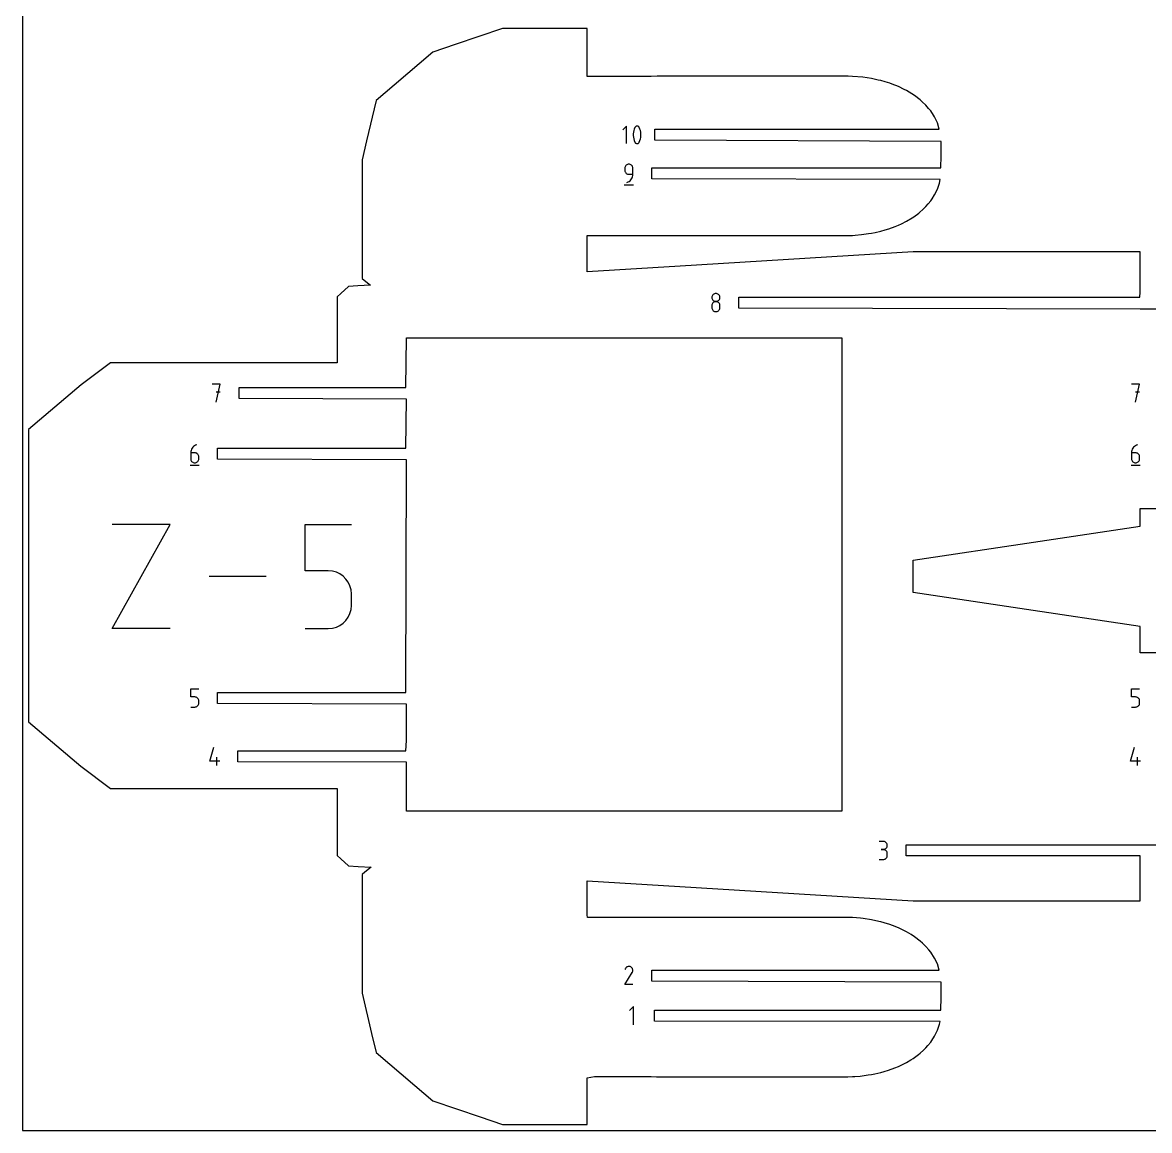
# Model space of a CAD drawing. Extents: x 0 to 450, y 0 to 500.
# Drawn here: x 0 to 297.7, y 0 to 292.6 of the extents above; entities that cross this region are included whole.
import ezdxf

# ---------------------------------------------------------------- set-up
doc = ezdxf.new("R2010")
doc.units = 0

msp = doc.modelspace()

# ---------------------------------------------------------------- linework, layer by layer
at = {"layer": 'annotation', "color": 1}
for p, q in [((159.562193, 265.262409), (158.535614, 264.235541)), ((159.562193, 260.644689), (159.562193, 265.262409)), ((161.796179, 264.995887), (161.73657, 264.89676)), ((161.870468, 265.080361), (161.796179, 264.995887)), ((161.956976, 265.149364), (161.870468, 265.080361)), ((162.053245, 265.202078), (161.956976, 265.149364)), ((162.156813, 265.237687), (162.053245, 265.202078)), ((162.265223, 265.255373), (162.156813, 265.237687)), ((162.376014, 265.254318), (162.265223, 265.255373)), ((162.486726, 265.233705), (162.376014, 265.254318)), ((162.594899, 265.192716), (162.486726, 265.233705)), ((162.63631, 265.170955), (162.594899, 265.192716)), ((162.594899, 265.192716), (162.594899, 265.192716)), ((162.676047, 265.145959), (162.63631, 265.170955)), ((162.713919, 265.117928), (162.676047, 265.145959)), ((162.749731, 265.087057), (162.713919, 265.117928)), ((162.78329, 265.053546), (162.749731, 265.087057)), ((162.814405, 265.017592), (162.78329, 265.053546)), ((162.84288, 264.979393), (162.814405, 265.017592)), ((162.868525, 264.939146), (162.84288, 264.979393)), ((162.891145, 264.89705), (162.868525, 264.939146)), ((161.338294, 263.615175), (161.294041, 263.172944)), ((161.294041, 263.172944), (161.294041, 262.728888)), ((161.294041, 262.728888), (161.338294, 262.286421)), ((161.4268, 264.052165), (161.338294, 263.615175)), ((161.338294, 262.286421), (161.4268, 261.848959)), ((161.559558, 264.480499), (161.4268, 264.052165)), ((161.73657, 264.89676), (161.559558, 264.480499)), ((161.73657, 264.89676), (161.73657, 264.89676)), ((163.069014, 264.47993), (162.891145, 264.89705)), ((162.891145, 264.89705), (162.891145, 264.89705)), ((163.202416, 264.050953), (163.069014, 264.47993)), ((163.291351, 263.613534), (163.202416, 264.050953)), ((163.202416, 261.847747), (163.291351, 262.28478)), ((163.335818, 263.171089), (163.291351, 263.613534)), ((163.291351, 262.28478), (163.335818, 262.727032)), ((163.335818, 262.727032), (163.335818, 263.171089)), ((161.4268, 261.848959), (161.559558, 261.419918)), ((161.559558, 261.419918), (161.73657, 261.002713)), ((161.73657, 261.002713), (161.73657, 261.002713)), ((161.73657, 261.002713), (161.759107, 260.9607)), ((161.759107, 260.9607), (161.784562, 260.920654)), ((161.784562, 260.920654), (161.812827, 260.882696)), ((161.812827, 260.882696), (161.843795, 260.846947)), ((161.843795, 260.846947), (161.877358, 260.813529)), ((161.877358, 260.813529), (161.91341, 260.782564)), ((161.91341, 260.782564), (161.951842, 260.754173)), ((161.951842, 260.754173), (161.992549, 260.728477)), ((161.992549, 260.728477), (162.035421, 260.705599)), ((162.035421, 260.705599), (162.035421, 260.705599)), ((162.035421, 260.705599), (162.142743, 260.665479)), ((162.142743, 260.665479), (162.25281, 260.645547)), ((162.25281, 260.645547), (162.363135, 260.64499)), ((162.363135, 260.64499), (162.471229, 260.662994)), ((162.471229, 260.662994), (162.574603, 260.698748)), ((162.574603, 260.698748), (162.670771, 260.751439)), ((162.670771, 260.751439), (162.757242, 260.820253)), ((162.757242, 260.820253), (162.831529, 260.904379)), ((162.831529, 260.904379), (162.891145, 261.003002)), ((162.891145, 261.003002), (163.069014, 261.419349)), ((162.891145, 261.003002), (162.891145, 261.003002)), ((163.069014, 261.419349), (163.202416, 261.847747)), ((159.107596, 254.307466), (159.090387, 254.11571)), ((159.090387, 254.11571), (159.090387, 253.582009)), ((159.090387, 253.582009), (159.090387, 253.582009)), ((159.090387, 253.582009), (159.107596, 253.390263)), ((159.157199, 254.487991), (159.107596, 254.307466)), ((159.107596, 253.390263), (159.157199, 253.209766)), ((159.236157, 254.654261), (159.157199, 254.487991)), ((159.157199, 253.209766), (159.236157, 253.043536)), ((159.341434, 254.80325), (159.236157, 254.654261)), ((159.236157, 253.043536), (159.341434, 252.894594)), ((159.469992, 254.931934), (159.341434, 254.80325)), ((159.618793, 255.037287), (159.469992, 254.931934)), ((159.784801, 255.116285), (159.618793, 255.037287)), ((159.964977, 255.165901), (159.784801, 255.116285)), ((160.156285, 255.183113), (159.964977, 255.165901)), ((160.347989, 255.165901), (160.156285, 255.183113)), ((160.156285, 255.183113), (160.156285, 255.183113)), ((160.528376, 255.116285), (160.347989, 255.165901)), ((160.694445, 255.037287), (160.528376, 255.116285)), ((160.843197, 254.931934), (160.694445, 255.037287)), ((160.971631, 254.80325), (160.843197, 254.931934)), ((161.076747, 254.654261), (160.971631, 254.80325)), ((161.155544, 254.487991), (161.076747, 254.654261)), ((161.205023, 254.307466), (161.155544, 254.487991)), ((161.222182, 254.11571), (161.205023, 254.307466)), ((161.222182, 252.514907), (161.222182, 254.11571)), ((161.222182, 254.11571), (161.222182, 254.11571)), ((159.341434, 252.894594), (159.469992, 252.76596)), ((159.469992, 252.76596), (159.618793, 252.660655)), ((159.618793, 252.660655), (159.784801, 252.581697)), ((159.622884, 250.383113), (159.9277, 250.496702)), ((159.622884, 250.383113), (159.622884, 250.383113)), ((159.784801, 252.581697), (159.964977, 252.532108)), ((159.9277, 250.496702), (160.207482, 250.650238)), ((159.964977, 252.532108), (160.156285, 252.514907)), ((160.156285, 252.514907), (161.222182, 252.514907)), ((160.207482, 250.650238), (160.459341, 250.83981)), ((160.459341, 250.83981), (160.680384, 251.061504)), ((160.680384, 251.061504), (160.867722, 251.31141)), ((160.867722, 251.31141), (161.018461, 251.585616)), ((161.018461, 251.585616), (161.129712, 251.880208)), ((161.129712, 251.880208), (161.198583, 252.191276)), ((161.198583, 252.191276), (161.222182, 252.514907)), ((158.957188, 249.783113), (161.357188, 249.783113)), ((182.141506, 220.358333), (182.091929, 220.178506)), ((182.220432, 220.524079), (182.141506, 220.358333)), ((182.325677, 220.672692), (182.220432, 220.524079)), ((182.45421, 220.801124), (182.325677, 220.672692)), ((182.603001, 220.906324), (182.45421, 220.801124)), ((182.769021, 220.985243), (182.603001, 220.906324)), ((182.94924, 221.034831), (182.769021, 220.985243)), ((183.140627, 221.052038), (182.94924, 221.034831)), ((183.332014, 221.034831), (183.140627, 221.052038)), ((183.140627, 221.052038), (183.140627, 221.052038)), ((183.512233, 220.985243), (183.332014, 221.034831)), ((183.678253, 220.906324), (183.512233, 220.985243)), ((183.827044, 220.801124), (183.678253, 220.906324)), ((183.955577, 220.672692), (183.827044, 220.801124)), ((184.060822, 220.524079), (183.955577, 220.672692)), ((184.139748, 220.358333), (184.060822, 220.524079)), ((184.189325, 220.178506), (184.139748, 220.358333)), ((182.091929, 220.178506), (182.07473, 219.987646)), ((182.07473, 219.987646), (182.07473, 219.987646)), ((182.07473, 219.987646), (182.091939, 219.79589)), ((182.091929, 218.044808), (182.07473, 217.853142)), ((182.07473, 217.853142), (182.07473, 217.32215)), ((182.07473, 217.32215), (182.07473, 217.32215)), ((182.07473, 217.32215), (182.091939, 217.130497)), ((182.141506, 218.225264), (182.091929, 218.044808)), ((182.091939, 219.79589), (182.141541, 219.615365)), ((182.220432, 218.391481), (182.141506, 218.225264)), ((182.141541, 219.615365), (182.220499, 219.449095)), ((182.325677, 218.540433), (182.220432, 218.391481)), ((182.220499, 219.449095), (182.325776, 219.300106)), ((182.45421, 218.669091), (182.325677, 218.540433)), ((182.325776, 219.300106), (182.454334, 219.171422)), ((182.603001, 218.774429), (182.45421, 218.669091)), ((182.454334, 219.171422), (182.603135, 219.066069)), ((182.769021, 218.853419), (182.603001, 218.774429)), ((182.603135, 219.066069), (182.769143, 218.987071)), ((182.94924, 218.903033), (182.769021, 218.853419)), ((182.769143, 218.987071), (182.949319, 218.937455)), ((183.140627, 218.920243), (182.94924, 218.903033)), ((182.949319, 218.937455), (183.140627, 218.920243)), ((183.140627, 218.920243), (183.331935, 218.937455)), ((183.332014, 218.903043), (183.140627, 218.920243)), ((183.140627, 218.920243), (183.140627, 218.920243)), ((183.140627, 218.920243), (183.140627, 218.920243)), ((183.331935, 218.937455), (183.512111, 218.987071)), ((183.512233, 218.853453), (183.332014, 218.903043)), ((183.512111, 218.987071), (183.678119, 219.066069)), ((183.678253, 218.774496), (183.512233, 218.853453)), ((183.678119, 219.066069), (183.82692, 219.171422)), ((183.827044, 218.66919), (183.678253, 218.774496)), ((183.82692, 219.171422), (183.955478, 219.300106)), ((183.955577, 218.540557), (183.827044, 218.66919)), ((183.955478, 219.300106), (184.060755, 219.449095)), ((184.060822, 218.391615), (183.955577, 218.540557)), ((184.060755, 219.449095), (184.139713, 219.615365)), ((184.139748, 218.225385), (184.060822, 218.391615)), ((184.139713, 219.615365), (184.189315, 219.79589)), ((184.189325, 218.044887), (184.139748, 218.225385)), ((184.189315, 219.79589), (184.206524, 219.987646)), ((184.189315, 217.130497), (184.206524, 217.32215)), ((184.206524, 219.987646), (184.189325, 220.178506)), ((184.206524, 217.853142), (184.189325, 218.044887)), ((184.206524, 219.987646), (184.206524, 219.987646)), ((184.206524, 217.32215), (184.206524, 217.853142)), ((184.206524, 217.853142), (184.206524, 217.853142)), ((182.091939, 217.130497), (182.141541, 216.950249)), ((182.141541, 216.950249), (182.220499, 216.784379)), ((182.220499, 216.784379), (182.325776, 216.635865)), ((182.325776, 216.635865), (182.454334, 216.507681)), ((182.454334, 216.507681), (182.603135, 216.402803)), ((182.603135, 216.402803), (182.769143, 216.324206)), ((182.769143, 216.324206), (182.949319, 216.274865)), ((182.949319, 216.274865), (183.140627, 216.257757)), ((183.140627, 216.257757), (183.331935, 216.274865)), ((183.140627, 216.257757), (183.140627, 216.257757)), ((183.331935, 216.274865), (183.512111, 216.324206)), ((183.512111, 216.324206), (183.678119, 216.402803)), ((183.678119, 216.402803), (183.82692, 216.507681)), ((183.82692, 216.507681), (183.955478, 216.635865)), ((183.955478, 216.635865), (184.060755, 216.784379)), ((184.060755, 216.784379), (184.139713, 216.950249)), ((184.139713, 216.950249), (184.189315, 217.130497)), ((52.217175, 197.13335), (50.082671, 197.13335)), ((51.150073, 192.33335), (52.217175, 197.13335)), ((295.062551, 197.13335), (292.928047, 197.13335)), ((293.99545, 192.33335), (295.062551, 197.13335)), ((52.217175, 194.995835), (51.150073, 194.995835)), ((295.062551, 194.995835), (293.99545, 194.995835)), ((44.440767, 179.303712), (44.417165, 178.979271)), ((44.417165, 178.979271), (44.417165, 177.383886)), ((45.483062, 178.979271), (44.417165, 178.979271)), ((44.509655, 179.615437), (44.440767, 179.303712)), ((44.620953, 179.91058), (44.509655, 179.615437)), ((44.771784, 180.185277), (44.620953, 179.91058)), ((44.959272, 180.435661), (44.771784, 180.185277)), ((45.180541, 180.657869), (44.959272, 180.435661)), ((45.432715, 180.848036), (45.180541, 180.657869)), ((45.712916, 181.002296), (45.432715, 180.848036)), ((45.674766, 178.962163), (45.483062, 178.979271)), ((45.855153, 178.912822), (45.674766, 178.962163)), ((46.018269, 181.116785), (45.712916, 181.002296)), ((46.021223, 178.834225), (45.855153, 178.912822)), ((46.018269, 181.116785), (46.018269, 181.116785)), ((46.169975, 178.729347), (46.021223, 178.834225)), ((46.298409, 178.601163), (46.169975, 178.729347)), ((46.403524, 178.452649), (46.298409, 178.601163)), ((292.953154, 179.303712), (292.929552, 178.979271)), ((292.929552, 178.979271), (292.929552, 177.383886)), ((293.99545, 178.979271), (292.929552, 178.979271)), ((293.022042, 179.615437), (292.953154, 179.303712)), ((293.13334, 179.91058), (293.022042, 179.615437)), ((293.284172, 180.185277), (293.13334, 179.91058)), ((293.47166, 180.435661), (293.284172, 180.185277)), ((293.692929, 180.657869), (293.47166, 180.435661)), ((293.945102, 180.848036), (293.692929, 180.657869)), ((294.225303, 181.002296), (293.945102, 180.848036)), ((294.187154, 178.962163), (293.99545, 178.979271)), ((294.367541, 178.912822), (294.187154, 178.962163)), ((294.530656, 181.116785), (294.225303, 181.002296)), ((294.533611, 178.834225), (294.367541, 178.912822)), ((294.530656, 181.116785), (294.530656, 181.116785)), ((294.682362, 178.729347), (294.533611, 178.834225)), ((294.810796, 178.601163), (294.682362, 178.729347)), ((294.915912, 178.452649), (294.810796, 178.601163)), ((44.283664, 175.716785), (46.683664, 175.716785)), ((44.417165, 177.383886), (44.417165, 177.383886)), ((44.417165, 177.383886), (44.434374, 177.192141)), ((44.434374, 177.192141), (44.483976, 177.011643)), ((44.483976, 177.011643), (44.562935, 176.845413)), ((44.562935, 176.845413), (44.668211, 176.696471)), ((44.668211, 176.696471), (44.796769, 176.567838)), ((44.796769, 176.567838), (44.94557, 176.462532)), ((44.94557, 176.462532), (45.111578, 176.383575)), ((45.111578, 176.383575), (45.291754, 176.333985)), ((45.291754, 176.333985), (45.483062, 176.316785)), ((45.483062, 176.316785), (45.674766, 176.333985)), ((45.483062, 176.316785), (45.483062, 176.316785)), ((45.674766, 176.333985), (45.855153, 176.383575)), ((45.855153, 176.383575), (46.021223, 176.462532)), ((46.021223, 176.462532), (46.169975, 176.567838)), ((46.169975, 176.567838), (46.298409, 176.696471)), ((46.298409, 176.696471), (46.403524, 176.845413)), ((46.482322, 178.286779), (46.403524, 178.452649)), ((46.403524, 176.845413), (46.482322, 177.011643)), ((46.5318, 178.106531), (46.482322, 178.286779)), ((46.482322, 177.011643), (46.5318, 177.192141)), ((46.54896, 177.914878), (46.5318, 178.106531)), ((46.5318, 177.192141), (46.54896, 177.383886)), ((46.54896, 177.383886), (46.54896, 177.914878)), ((46.54896, 177.914878), (46.54896, 177.914878)), ((292.796052, 175.716785), (295.196052, 175.716785)), ((292.929552, 177.383886), (292.929552, 177.383886)), ((292.929552, 177.383886), (292.946762, 177.192141)), ((292.946762, 177.192141), (292.996364, 177.011643)), ((292.996364, 177.011643), (293.075322, 176.845413)), ((293.075322, 176.845413), (293.180599, 176.696471)), ((293.180599, 176.696471), (293.309157, 176.567838)), ((293.309157, 176.567838), (293.457958, 176.462532)), ((293.457958, 176.462532), (293.623966, 176.383575)), ((293.623966, 176.383575), (293.804142, 176.333985)), ((293.804142, 176.333985), (293.99545, 176.316785)), ((293.99545, 176.316785), (294.187154, 176.333985)), ((293.99545, 176.316785), (293.99545, 176.316785)), ((294.187154, 176.333985), (294.367541, 176.383575)), ((294.367541, 176.383575), (294.533611, 176.462532)), ((294.533611, 176.462532), (294.682362, 176.567838)), ((294.682362, 176.567838), (294.810796, 176.696471)), ((294.810796, 176.696471), (294.915912, 176.845413)), ((294.994709, 178.286779), (294.915912, 178.452649)), ((294.915912, 176.845413), (294.994709, 177.011643)), ((295.044188, 178.106531), (294.994709, 178.286779)), ((294.994709, 177.011643), (295.044188, 177.192141)), ((295.061347, 177.914878), (295.044188, 178.106531)), ((295.044188, 177.192141), (295.061347, 177.383886)), ((295.061347, 177.383886), (295.061347, 177.914878)), ((295.061347, 177.914878), (295.061347, 177.914878)), ((23.710616, 132.546837), (38.984702, 160.055373)), ((38.984702, 160.055373), (23.710616, 160.055373)), ((74.6573, 147.805397), (74.6573, 160.055373)), ((74.6573, 160.055373), (86.874499, 160.055373)), ((64.344187, 146.301105), (49.30299, 146.301105)), ((80.765899, 147.805397), (74.6573, 147.805397)), ((81.862728, 147.707353), (80.765899, 147.805397)), ((82.895551, 147.424587), (81.862728, 147.707353)), ((83.847002, 146.974152), (82.895551, 147.424587)), ((84.699718, 146.373101), (83.847002, 146.974152)), ((85.436333, 145.638485), (84.699718, 146.373101)), ((86.039484, 144.787357), (85.436333, 145.638485)), ((86.491805, 143.836769), (86.039484, 144.787357)), ((86.775931, 142.803774), (86.491805, 143.836769)), ((86.874499, 141.705424), (86.775931, 142.803774)), ((86.874499, 138.662337), (86.874499, 141.705424)), ((86.874499, 141.705424), (86.874499, 141.705424)), ((86.491606, 136.529032), (86.775874, 137.563454)), ((86.775874, 137.563454), (86.874499, 138.662337)), ((83.846235, 133.382108), (84.699008, 133.985609)), ((84.699008, 133.985609), (85.435765, 134.722802)), ((85.435765, 134.722802), (86.0391, 135.576379)), ((86.0391, 135.576379), (86.491606, 136.529032)), ((38.984702, 132.546837), (23.710616, 132.546837)), ((74.6573, 132.546837), (80.765899, 132.546837)), ((80.765899, 132.546837), (81.862274, 132.645415)), ((80.765899, 132.546837), (80.765899, 132.546837)), ((81.862274, 132.645415), (82.894855, 132.929607)), ((82.894855, 132.929607), (83.846235, 133.382108)), ((44.417165, 114.486228), (44.417165, 116.623742)), ((44.417165, 116.623742), (46.54896, 116.623742)), ((292.929553, 114.486228), (292.929553, 116.623742)), ((292.929553, 116.623742), (295.061347, 116.623742)), ((45.483062, 114.486228), (44.417165, 114.486228)), ((45.674449, 114.46912), (45.483062, 114.486228)), ((45.854668, 114.419779), (45.674449, 114.46912)), ((46.020688, 114.341183), (45.854668, 114.419779)), ((46.169479, 114.236304), (46.020688, 114.341183)), ((46.298012, 114.10812), (46.169479, 114.236304)), ((46.403257, 113.959606), (46.298012, 114.10812)), ((46.482183, 113.793737), (46.403257, 113.959606)), ((46.53176, 113.613488), (46.482183, 113.793737)), ((46.54896, 113.421835), (46.53176, 113.613488)), ((46.54896, 112.890843), (46.54896, 113.421835)), ((46.54896, 113.421835), (46.54896, 113.421835)), ((293.99545, 114.486228), (292.929553, 114.486228)), ((294.186837, 114.46912), (293.99545, 114.486228)), ((294.367056, 114.419779), (294.186837, 114.46912)), ((294.533076, 114.341183), (294.367056, 114.419779)), ((294.681867, 114.236304), (294.533076, 114.341183)), ((294.8104, 114.10812), (294.681867, 114.236304)), ((294.915644, 113.959606), (294.8104, 114.10812)), ((294.994571, 113.793737), (294.915644, 113.959606)), ((295.044148, 113.613488), (294.994571, 113.793737)), ((295.061347, 113.421835), (295.044148, 113.613488)), ((295.061347, 112.890843), (295.061347, 113.421835)), ((295.061347, 113.421835), (295.061347, 113.421835)), ((44.417165, 111.823742), (45.483062, 111.823742)), ((45.483062, 111.823742), (45.67437, 111.840943)), ((45.483062, 111.823742), (45.483062, 111.823742)), ((45.67437, 111.840943), (45.854546, 111.890532)), ((45.854546, 111.890532), (46.020554, 111.969489)), ((46.020554, 111.969489), (46.169355, 112.074795)), ((46.169355, 112.074795), (46.297913, 112.203428)), ((46.297913, 112.203428), (46.40319, 112.35237)), ((46.40319, 112.35237), (46.482148, 112.5186)), ((46.482148, 112.5186), (46.53175, 112.699098)), ((46.53175, 112.699098), (46.54896, 112.890843)), ((292.929553, 111.823742), (293.99545, 111.823742)), ((293.99545, 111.823742), (294.186758, 111.840943)), ((293.99545, 111.823742), (293.99545, 111.823742)), ((294.186758, 111.840943), (294.366934, 111.890532)), ((294.366934, 111.890532), (294.532942, 111.969489)), ((294.532942, 111.969489), (294.681743, 112.074795)), ((294.681743, 112.074795), (294.810301, 112.203428)), ((294.810301, 112.203428), (294.915578, 112.35237)), ((294.915578, 112.35237), (294.994536, 112.5186)), ((294.994536, 112.5186), (295.044138, 112.699098)), ((295.044138, 112.699098), (295.061347, 112.890843)), ((49.486223, 97.494634), (50.550616, 101.227532)), ((292.662852, 97.494634), (293.727245, 101.227532)), ((51.352522, 96.427532), (51.352522, 98.559327)), ((294.529151, 96.427532), (294.529151, 98.559327)), ((52.151418, 97.494634), (49.486223, 97.494634)), ((295.328047, 97.494634), (292.662852, 97.494634)), ((227.338971, 76.338734), (226.273074, 76.338734)), ((227.530675, 76.321527), (227.338971, 76.338734)), ((227.711062, 76.271939), (227.530675, 76.321527)), ((227.877132, 76.19302), (227.711062, 76.271939)), ((228.025884, 76.08782), (227.877132, 76.19302)), ((227.877132, 74.352765), (228.025884, 74.458118)), ((228.154317, 75.959388), (228.025884, 76.08782)), ((228.025884, 74.458118), (228.154317, 74.586802)), ((228.259433, 75.810774), (228.154317, 75.959388)), ((228.154317, 74.586802), (228.259433, 74.735791)), ((228.33823, 75.645029), (228.259433, 75.810774)), ((228.259433, 74.735791), (228.33823, 74.902061)), ((228.387709, 75.465202), (228.33823, 75.645029)), ((228.33823, 74.902061), (228.387709, 75.082586)), ((228.404868, 75.274342), (228.387709, 75.465202)), ((228.387709, 75.082586), (228.404868, 75.274342)), ((228.404868, 75.274342), (228.404868, 75.274342)), ((226.273074, 71.544453), (227.338971, 71.544453)), ((227.338971, 74.206939), (226.80527, 74.206939)), ((226.80527, 74.206939), (227.338971, 74.206939)), ((227.338971, 74.206939), (227.530675, 74.22415)), ((227.530675, 74.189732), (227.338971, 74.206939)), ((227.338971, 74.206939), (227.338971, 74.206939)), ((227.338971, 71.544453), (227.530675, 71.561651)), ((227.338971, 71.544453), (227.338971, 71.544453)), ((227.530675, 74.22415), (227.711062, 74.273767)), ((227.711062, 74.140144), (227.530675, 74.189732)), ((227.530675, 71.561651), (227.711062, 71.611214)), ((227.711062, 74.273767), (227.877132, 74.352765)), ((227.877132, 74.061225), (227.711062, 74.140144)), ((227.711062, 71.611214), (227.877132, 71.690101)), ((228.025884, 73.956025), (227.877132, 74.061225)), ((227.877132, 71.690101), (228.025884, 71.795269)), ((228.154317, 73.827593), (228.025884, 73.956025)), ((228.025884, 71.795269), (228.154317, 71.923676)), ((228.259433, 73.67898), (228.154317, 73.827593)), ((228.154317, 71.923676), (228.259433, 72.072279)), ((228.33823, 73.513234), (228.259433, 73.67898)), ((228.259433, 72.072279), (228.33823, 72.238037)), ((228.387709, 73.333407), (228.33823, 73.513234)), ((228.33823, 72.238037), (228.387709, 72.417907)), ((228.404868, 73.142547), (228.387709, 73.333407)), ((228.387709, 72.417907), (228.404868, 72.608846)), ((228.404868, 72.608846), (228.404868, 73.142547)), ((228.404868, 73.142547), (228.404868, 73.142547)), ((159.087088, 38.521027), (161.056936, 41.69223)), ((159.23007, 42.787326), (159.090098, 42.51882)), ((159.34115, 42.944838), (159.23007, 42.787326)), ((159.47442, 43.076325), (159.34115, 42.944838)), ((159.625828, 43.180732), (159.47442, 43.076325)), ((159.791321, 43.257007), (159.625828, 43.180732)), ((159.966845, 43.304097), (159.791321, 43.257007)), ((160.148347, 43.320949), (159.966845, 43.304097)), ((160.331775, 43.306511), (160.148347, 43.320949)), ((160.513074, 43.259729), (160.331775, 43.306511)), ((160.688192, 43.17955), (160.513074, 43.259729)), ((160.844816, 43.068332), (160.688192, 43.17955)), ((160.688192, 43.17955), (160.688192, 43.17955)), ((160.97577, 42.934871), (160.844816, 43.068332)), ((161.079891, 42.783257), (160.97577, 42.934871)), ((161.056936, 41.69223), (161.059291, 41.695144)), ((161.056936, 41.69223), (161.056936, 41.69223)), ((161.059291, 41.695144), (161.061549, 41.698083)), ((161.061549, 41.698083), (161.063726, 41.701071)), ((161.063726, 41.701071), (161.065835, 41.704134)), ((161.065835, 41.704134), (161.067893, 41.707295)), ((161.067893, 41.707295), (161.069913, 41.710581)), ((161.069913, 41.710581), (161.071911, 41.714015)), ((161.071911, 41.714015), (161.073902, 41.717623)), ((161.073902, 41.717623), (161.0759, 41.721429)), ((161.0759, 41.721429), (161.157235, 41.896061)), ((161.0759, 41.721429), (161.0759, 41.721429)), ((161.156014, 42.617581), (161.079891, 42.783257)), ((161.202974, 42.441933), (161.156014, 42.617581)), ((161.157235, 41.896061), (161.204749, 42.077083)), ((161.219607, 42.260403), (161.202974, 42.441933)), ((161.204749, 42.077083), (161.219607, 42.260403)), ((161.218883, 38.521027), (159.087088, 38.521027)), ((161.393472, 32.739543), (160.32637, 31.67214)), ((161.393472, 27.939543), (161.393472, 32.739543))]:
    msp.add_line(p, q, dxfattribs=at)
at = {"layer": 'boundary', "color": 5}
for p, q in [((126.739993, 291.014711), (114.243672, 286.765963)), ((133.908009, 291.01471), (126.739993, 291.014711)), ((149.182561, 291.01471), (133.908009, 291.01471)), ((149.182561, 288.68945), (149.182561, 291.01471)), ((114.243672, 286.765963), (108.379419, 284.772116)), ((149.182561, 285.038285), (149.182561, 288.68945)), ((108.379419, 284.772116), (98.167281, 276.091809)), ((149.182561, 279.546087), (149.182561, 285.038285)), ((149.182561, 278.374556), (149.182561, 279.546087)), ((151.537627, 278.383491), (149.182561, 278.374556)), ((162.752129, 278.38349), (151.537627, 278.383491)), ((163.905864, 278.387518), (162.752129, 278.38349)), ((165.155504, 278.387496), (163.905864, 278.387518)), ((166.051286, 278.394333), (165.155504, 278.387496)), ((167.656885, 278.398403), (166.051286, 278.394333)), ((169.785792, 278.407321), (167.656885, 278.398403)), ((171.516033, 278.417804), (169.785792, 278.407321)), ((173.459484, 278.429716), (171.516033, 278.417804)), ((174.580874, 278.438278), (173.459484, 278.429716)), ((175.201235, 278.444281), (174.580874, 278.438278)), ((177.069962, 278.46309), (175.201235, 278.444281)), ((180.347776, 278.463091), (177.069962, 278.46309)), ((186.01748, 278.463091), (180.347776, 278.463091)), ((187.161435, 278.463091), (186.01748, 278.463091)), ((188.826776, 278.46309), (187.161435, 278.463091)), ((194.482944, 278.46309), (188.826776, 278.46309)), ((198.169137, 278.463091), (194.482944, 278.46309)), ((202.427455, 278.463091), (198.169137, 278.463091)), ((209.192741, 278.463091), (202.427455, 278.463091)), ((211.140075, 278.46309), (209.192741, 278.463091)), ((216.58095, 278.46309), (211.140075, 278.46309)), ((218.048958, 278.425628), (216.58095, 278.46309)), ((219.187795, 278.394333), (218.048958, 278.425628)), ((221.922231, 278.154148), (219.187795, 278.394333)), ((224.242646, 277.806868), (221.922231, 278.154148)), ((226.040549, 277.417507), (224.242646, 277.806868)), ((226.724067, 277.269486), (226.040549, 277.417507)), ((227.82464, 276.950583), (226.724067, 277.269486)), ((229.103521, 276.563922), (227.82464, 276.950583)), ((98.167281, 276.091809), (93.374945, 272.018329)), ((229.723643, 276.323563), (229.103521, 276.563922)), ((231.353064, 275.692026), (229.723643, 276.323563)), ((232.885846, 274.948743), (231.353064, 275.692026)), ((233.479029, 274.661106), (232.885846, 274.948743)), ((234.93433, 273.789368), (233.479029, 274.661106)), ((93.374945, 272.018329), (90.859081, 261.325855)), ((235.564847, 273.376954), (234.93433, 273.789368)), ((237.130503, 272.178167), (235.564847, 273.376954)), ((237.650532, 271.686289), (237.130503, 272.178167)), ((238.623909, 270.765668), (237.650532, 271.686289)), ((239.327402, 269.933185), (238.623909, 270.765668)), ((239.886931, 269.271113), (239.327402, 269.933185)), ((240.616739, 268.163992), (239.886931, 269.271113)), ((240.908978, 267.720711), (240.616739, 268.163992)), ((241.687364, 266.14078), (240.908978, 267.720711)), ((242.132344, 264.403549), (241.687364, 266.14078)), ((166.986049, 261.503549), (166.986049, 264.403549)), ((166.986049, 264.403549), (242.132344, 264.403549)), ((90.859081, 261.325855), (89.678441, 256.308108)), ((242.635814, 261.218289), (166.986049, 261.503549)), ((242.637662, 257.390358), (242.635814, 261.218289)), ((89.678441, 256.308108), (89.678442, 235.006042)), ((242.541017, 254.233113), (242.637662, 257.390358)), ((166.207188, 251.333112), (166.207188, 254.233113)), ((166.207188, 254.233113), (242.541017, 254.233113)), ((242.417154, 251.183113), (166.207188, 251.333112)), ((241.686987, 248.63991), (242.226403, 250.224214)), ((242.226403, 250.224214), (242.417154, 251.183113)), ((240.908654, 247.059993), (241.686987, 248.63991)), ((238.623952, 244.015035), (239.202592, 244.699907)), ((239.202592, 244.699907), (239.886743, 245.509597)), ((239.886743, 245.509597), (240.227708, 246.026927)), ((240.227708, 246.026927), (240.908654, 247.059993)), ((234.988391, 241.024355), (235.426021, 241.296785)), ((235.426021, 241.296785), (236.736816, 242.300728)), ((236.736816, 242.300728), (238.032111, 243.45515)), ((238.032111, 243.45515), (238.623952, 244.015035)), ((228.785948, 238.120488), (230.485787, 238.752425)), ((230.485787, 238.752425), (231.353035, 239.088677)), ((231.353035, 239.088677), (232.158454, 239.479365)), ((232.158454, 239.479365), (233.478352, 240.119591)), ((233.478352, 240.119591), (234.988391, 241.024355)), ((149.132328, 226.781574), (149.141012, 235.69824)), ((149.141012, 235.69824), (149.141685, 236.390267)), ((149.141685, 236.390267), (151.375516, 236.397139)), ((151.375516, 236.397139), (162.683857, 236.397212)), ((162.683857, 236.397212), (163.966852, 236.393081)), ((163.966852, 236.393081), (165.197366, 236.392993)), ((165.197366, 236.392993), (166.055005, 236.386371)), ((166.055005, 236.386371), (167.700651, 236.38215)), ((167.700651, 236.38215), (169.823247, 236.373195)), ((169.823247, 236.373195), (171.582841, 236.362481)), ((171.582841, 236.362481), (173.50998, 236.350611)), ((173.50998, 236.350611), (174.618444, 236.342114)), ((174.618444, 236.342114), (175.230555, 236.336172)), ((175.230555, 236.336172), (177.07008, 236.317601)), ((177.07008, 236.317601), (180.097411, 236.317601)), ((180.097411, 236.317601), (186.059909, 236.317601)), ((186.059909, 236.317601), (187.210745, 236.317601)), ((187.210745, 236.317601), (188.886779, 236.317601)), ((188.886779, 236.317601), (194.534552, 236.317601)), ((194.534552, 236.317601), (198.236236, 236.317601)), ((198.236236, 236.317601), (202.481593, 236.317601)), ((202.481593, 236.317601), (209.268415, 236.317602)), ((209.268415, 236.317602), (211.197042, 236.317602)), ((211.197042, 236.317602), (216.580529, 236.317601)), ((216.580529, 236.317601), (218.068997, 236.355615)), ((218.068997, 236.355615), (219.187487, 236.386371)), ((219.187487, 236.386371), (219.904872, 236.446234)), ((219.904872, 236.446234), (221.570257, 236.585202)), ((221.570257, 236.585202), (223.457193, 236.856193)), ((223.457193, 236.856193), (224.242791, 236.973817)), ((224.242791, 236.973817), (225.235747, 237.188949)), ((225.235747, 237.188949), (226.723172, 237.511206)), ((226.723172, 237.511206), (227.885198, 237.848045)), ((227.885198, 237.848045), (228.785948, 238.120488)), ((89.678442, 235.006042), (89.678441, 225.009443)), ((235.215612, 232.078573), (173.721208, 228.294611)), ((263.321699, 232.078574), (235.215612, 232.078573)), ((295.215605, 232.078574), (263.321699, 232.078574)), ((295.215604, 221.369471), (295.215605, 232.078574)), ((173.721208, 228.294611), (149.132328, 226.781574)), ((91.891793, 223.259368), (88.606876, 223.057235)), ((89.678441, 225.009443), (91.133584, 223.858876)), ((91.133584, 223.858876), (91.891793, 223.259368)), ((84.058152, 221.072144), (83.066853, 220.16634)), ((86.059028, 222.900457), (84.058152, 221.072144)), ((88.606876, 223.057235), (86.059028, 222.900457)), ((295.120605, 220.107908), (295.215604, 221.369471)), ((83.066853, 220.16634), (83.066854, 212.758933)), ((189.191229, 217.207908), (189.191229, 220.107908)), ((189.191229, 220.107908), (295.120605, 220.107908)), ((295.215604, 216.910295), (189.191229, 217.207908)), ((325.543542, 216.910295), (295.215604, 216.910295)), ((83.066854, 212.758933), (83.066853, 202.697221)), ((23.273503, 202.697221), (15.464465, 196.894843)), ((29.060844, 202.697221), (23.273503, 202.697221)), ((83.066853, 202.697221), (29.060844, 202.697221)), ((15.464465, 196.894843), (1.5875, 185.09944)), ((1.5875, 185.09944), (1.5875, 114.772319)), ((295.215604, 162.904307), (295.215604, 164.229284)), ((295.215604, 164.229284), (325.543541, 164.229284)), ((295.215604, 159.563817), (295.215604, 162.904307)), ((267.015607, 155.346086), (295.215604, 159.563817)), ((235.215612, 150.589923), (267.015607, 155.346086)), ((235.215612, 146.594922), (235.215612, 150.589923)), ((235.215612, 142.089923), (235.215612, 146.594922)), ((263.41561, 137.872193), (235.215612, 142.089923)), ((295.215605, 133.11603), (263.41561, 137.872193)), ((295.215605, 128.139973), (295.215605, 133.11603)), ((295.215605, 126.166264), (295.215605, 128.139973)), ((325.543543, 126.166264), (295.215605, 126.166264)), ((1.5875, 114.772319), (1.5875, 107.898314)), ((1.5875, 107.898314), (15.382424, 96.172639)), ((15.382424, 96.172639), (23.273504, 90.300532)), ((23.273504, 90.300532), (29.060845, 90.300532)), ((29.060845, 90.300532), (83.066854, 90.300532)), ((83.066854, 90.300532), (83.066854, 80.122991)), ((83.066854, 80.122991), (83.066853, 72.630312)), ((233.389573, 72.494303), (233.389573, 75.394303)), ((233.389573, 75.394303), (383.517292, 75.394303)), ((83.066853, 72.630312), (84.058091, 71.723751)), ((84.058091, 71.723751), (86.058847, 69.893911)), ((295.215604, 72.494303), (233.389573, 72.494303)), ((295.215604, 69.697563), (295.215604, 72.494303)), ((86.058847, 69.893911), (88.695601, 69.729636)), ((88.695601, 69.729636), (92.111777, 69.516802)), ((92.111777, 69.516802), (90.426647, 68.184385)), ((295.215604, 60.601116), (295.215604, 69.697563)), ((90.426647, 68.184385), (89.678441, 67.592786)), ((89.678441, 67.592786), (89.678441, 46.290715)), ((149.141, 56.916768), (149.132191, 65.9643)), ((149.132191, 65.9643), (173.614266, 64.439014)), ((173.614266, 64.439014), (235.215612, 60.601116)), ((235.215612, 60.601116), (267.109517, 60.601116)), ((267.109517, 60.601116), (295.215604, 60.601116)), ((149.198426, 56.211847), (149.141, 56.916768)), ((151.413282, 56.205017), (149.198426, 56.211847)), ((162.62307, 56.205017), (151.413282, 56.205017)), ((163.721523, 56.208743), (162.62307, 56.205017)), ((165.026324, 56.208359), (163.721523, 56.208743)), ((166.045545, 56.215859), (165.026324, 56.208359)), ((167.521931, 56.219467), (166.045545, 56.215859)), ((169.670419, 56.228277), (167.521931, 56.219467)), ((171.311132, 56.238071), (169.670419, 56.228277)), ((173.304164, 56.250106), (171.311132, 56.238071)), ((174.465334, 56.258871), (173.304164, 56.250106)), ((175.11126, 56.265065), (174.465334, 56.258871)), ((177.071126, 56.284622), (175.11126, 56.265065)), ((180.202842, 56.284622), (177.071126, 56.284622)), ((185.887196, 56.284622), (180.202842, 56.284622)), ((187.010025, 56.284622), (185.887196, 56.284622)), ((188.642581, 56.284622), (187.010025, 56.284622)), ((194.324474, 56.284622), (188.642581, 56.284622)), ((197.963167, 56.284622), (194.324474, 56.284622)), ((202.261228, 56.284622), (197.963167, 56.284622)), ((208.960481, 56.284622), (202.261228, 56.284622)), ((210.96516, 56.284622), (208.960481, 56.284622)), ((216.582652, 56.284622), (210.96516, 56.284622)), ((217.987447, 56.248831), (216.582652, 56.284622)), ((219.189147, 56.215858), (217.987447, 56.248831)), ((221.319405, 56.038462), (219.189147, 56.215858)), ((222.047285, 55.956474), (221.319405, 56.038462)), ((224.242553, 55.628405), (222.047285, 55.956474)), ((226.171244, 55.211299), (224.242553, 55.628405)), ((226.727401, 55.091029), (226.171244, 55.211299)), ((227.619632, 54.832844), (226.727401, 55.091029)), ((229.101203, 54.385453), (227.619632, 54.832844)), ((229.821965, 54.106426), (229.101203, 54.385453)), ((231.35352, 53.513552), (229.821965, 54.106426)), ((232.981159, 52.725234), (231.35352, 53.513552)), ((233.482084, 52.482631), (232.981159, 52.725234)), ((234.705616, 51.750618), (233.482084, 52.482631)), ((235.626396, 51.148914), (234.705616, 51.750618)), ((237.128963, 49.999698), (235.626396, 51.148914)), ((237.705366, 49.455108), (237.128963, 49.999698)), ((238.624017, 48.587187), (237.705366, 49.455108)), ((239.374696, 47.699889), (238.624017, 48.587187)), ((239.888454, 47.092638), (239.374696, 47.699889)), ((89.678441, 46.290715), (89.678441, 36.294115)), ((240.911677, 45.54223), (239.888454, 47.092638)), ((241.690992, 43.962312), (240.911677, 45.54223)), ((166.203587, 39.471066), (166.203587, 42.371067)), ((166.203587, 42.371067), (242.087318, 42.371066)), ((242.087318, 42.371066), (241.690992, 43.962312)), ((242.640704, 39.176748), (166.203587, 39.471066)), ((242.642882, 35.211877), (242.640704, 39.176748)), ((89.678441, 36.294115), (92.194305, 25.601649)), ((242.546307, 31.789542), (242.642882, 35.211877)), ((166.910372, 28.889543), (166.910373, 31.789543)), ((166.910373, 31.789543), (242.546307, 31.789542)), ((242.369673, 28.739543), (166.910372, 28.889543)), ((241.691448, 26.461443), (242.231507, 28.045757)), ((242.231507, 28.045757), (242.369673, 28.739543)), ((92.194305, 25.601649), (93.374945, 20.583906)), ((240.193132, 23.79219), (240.912092, 24.881512)), ((240.912092, 24.881512), (241.691448, 26.461443)), ((237.128711, 20.424069), (237.977982, 21.22619)), ((237.977982, 21.22619), (238.624094, 21.836555)), ((238.624094, 21.836555), (239.158163, 22.46764)), ((239.158163, 22.46764), (239.888753, 23.331122)), ((239.888753, 23.331122), (240.193132, 23.79219)), ((93.374945, 20.583906), (103.587084, 11.903582)), ((232.084388, 17.263928), (233.482937, 17.941117)), ((233.482937, 17.941117), (234.650987, 18.63976)), ((234.650987, 18.63976), (235.265011, 19.021334)), ((235.265011, 19.021334), (236.67334, 20.075822)), ((236.67334, 20.075822), (237.128711, 20.424069)), ((224.242633, 14.795343), (225.147755, 14.990981)), ((225.147755, 14.990981), (226.728523, 15.332725)), ((226.728523, 15.332725), (227.558837, 15.572902)), ((227.558837, 15.572902), (228.697773, 15.916678)), ((228.697773, 15.916678), (230.404215, 16.54272)), ((230.404215, 16.54272), (231.353735, 16.910208)), ((231.353735, 16.910208), (232.084388, 17.263928)), ((149.182561, 13.899149), (151.10834, 14.218921)), ((149.182561, 6.542479), (149.182561, 13.899149)), ((151.10834, 14.218921), (162.475853, 14.218732)), ((162.475853, 14.218732), (163.662883, 14.215097)), ((163.662883, 14.215097), (164.984453, 14.215604)), ((164.984453, 14.215604), (166.045674, 14.20789)), ((166.045674, 14.20789), (167.478151, 14.204431)), ((167.478151, 14.204431), (169.632993, 14.195658)), ((169.632993, 14.195658), (171.244857, 14.186084)), ((171.244857, 14.186084), (173.253713, 14.174014)), ((173.253713, 14.174014), (174.427784, 14.165185)), ((174.427784, 14.165185), (175.082059, 14.158932)), ((175.082059, 14.158932), (177.072019, 14.139132)), ((177.072019, 14.139132), (179.883391, 14.139132)), ((179.883391, 14.139132), (185.844769, 14.139133)), ((185.844769, 14.139133), (186.960716, 14.139133)), ((186.960716, 14.139133), (188.582614, 14.139133)), ((188.582614, 14.139133), (194.272868, 14.139132)), ((194.272868, 14.139132), (197.896115, 14.139132)), ((197.896115, 14.139132), (202.207088, 14.139132)), ((202.207088, 14.139132), (208.884865, 14.139132)), ((208.884865, 14.139132), (210.908193, 14.139133)), ((210.908193, 14.139133), (216.58334, 14.139132)), ((216.58334, 14.139132), (217.967513, 14.174375)), ((217.967513, 14.174375), (219.18971, 14.207891)), ((219.18971, 14.207891), (219.81367, 14.259817)), ((219.81367, 14.259817), (221.258484, 14.38008)), ((221.258484, 14.38008), (223.364361, 14.664132)), ((223.364361, 14.664132), (224.242633, 14.795343)), ((103.587084, 11.903582), (108.379419, 7.830095)), ((108.379419, 7.830095), (120.87574, 3.581347)), ((149.182561, 1.587501), (149.182561, 6.542479)), ((120.87574, 3.581347), (126.739994, 1.5875)), ((126.739994, 1.5875), (142.014545, 1.5875)), ((142.014545, 1.5875), (149.182561, 1.587501))]:
    msp.add_line(p, q, dxfattribs=at)
at = {"layer": 'frame', "color": 5}
for p, q in [((0, 500), (0, 0)), ((0, 0), (450, 0))]:
    msp.add_line(p, q, dxfattribs=at)
at = {"layer": 'hole', "color": 5}
for p, q in [((101.284828, 196.18335), (101.379828, 209.290811)), ((101.379828, 209.290811), (118.561202, 209.29081)), ((118.561202, 209.29081), (216.379812, 209.29081)), ((216.379812, 209.29081), (216.379812, 170.16298)), ((57.200676, 193.283349), (57.200675, 196.18335)), ((57.200675, 196.18335), (101.284828, 196.18335)), ((101.379828, 193.13335), (57.200676, 193.283349)), ((101.284828, 180.166785), (101.379828, 193.13335)), ((51.533664, 177.266785), (51.533664, 180.166785)), ((51.533664, 180.166785), (101.284828, 180.166785)), ((101.379828, 177.116785), (51.533664, 177.266785)), ((101.284828, 115.673742), (101.379828, 177.116785)), ((216.379812, 170.16298), (216.379811, 84.29081)), ((51.533664, 112.773741), (51.533664, 115.673742)), ((51.533664, 115.673742), (101.284828, 115.673742)), ((101.379828, 112.623742), (51.533664, 112.773741)), ((101.379828, 102.966219), (101.379828, 112.623742)), ((101.284828, 100.277532), (101.379828, 102.966219)), ((56.869423, 97.377532), (56.869423, 100.277532)), ((56.869423, 100.277532), (101.284828, 100.277532)), ((101.379828, 97.227532), (56.869423, 97.377532)), ((101.379828, 84.29081), (101.379828, 97.227532)), ((118.561201, 84.290809), (101.379828, 84.29081)), ((216.379811, 84.29081), (118.561201, 84.290809))]:
    msp.add_line(p, q, dxfattribs=at)

doc.saveas('drawing.dxf')
